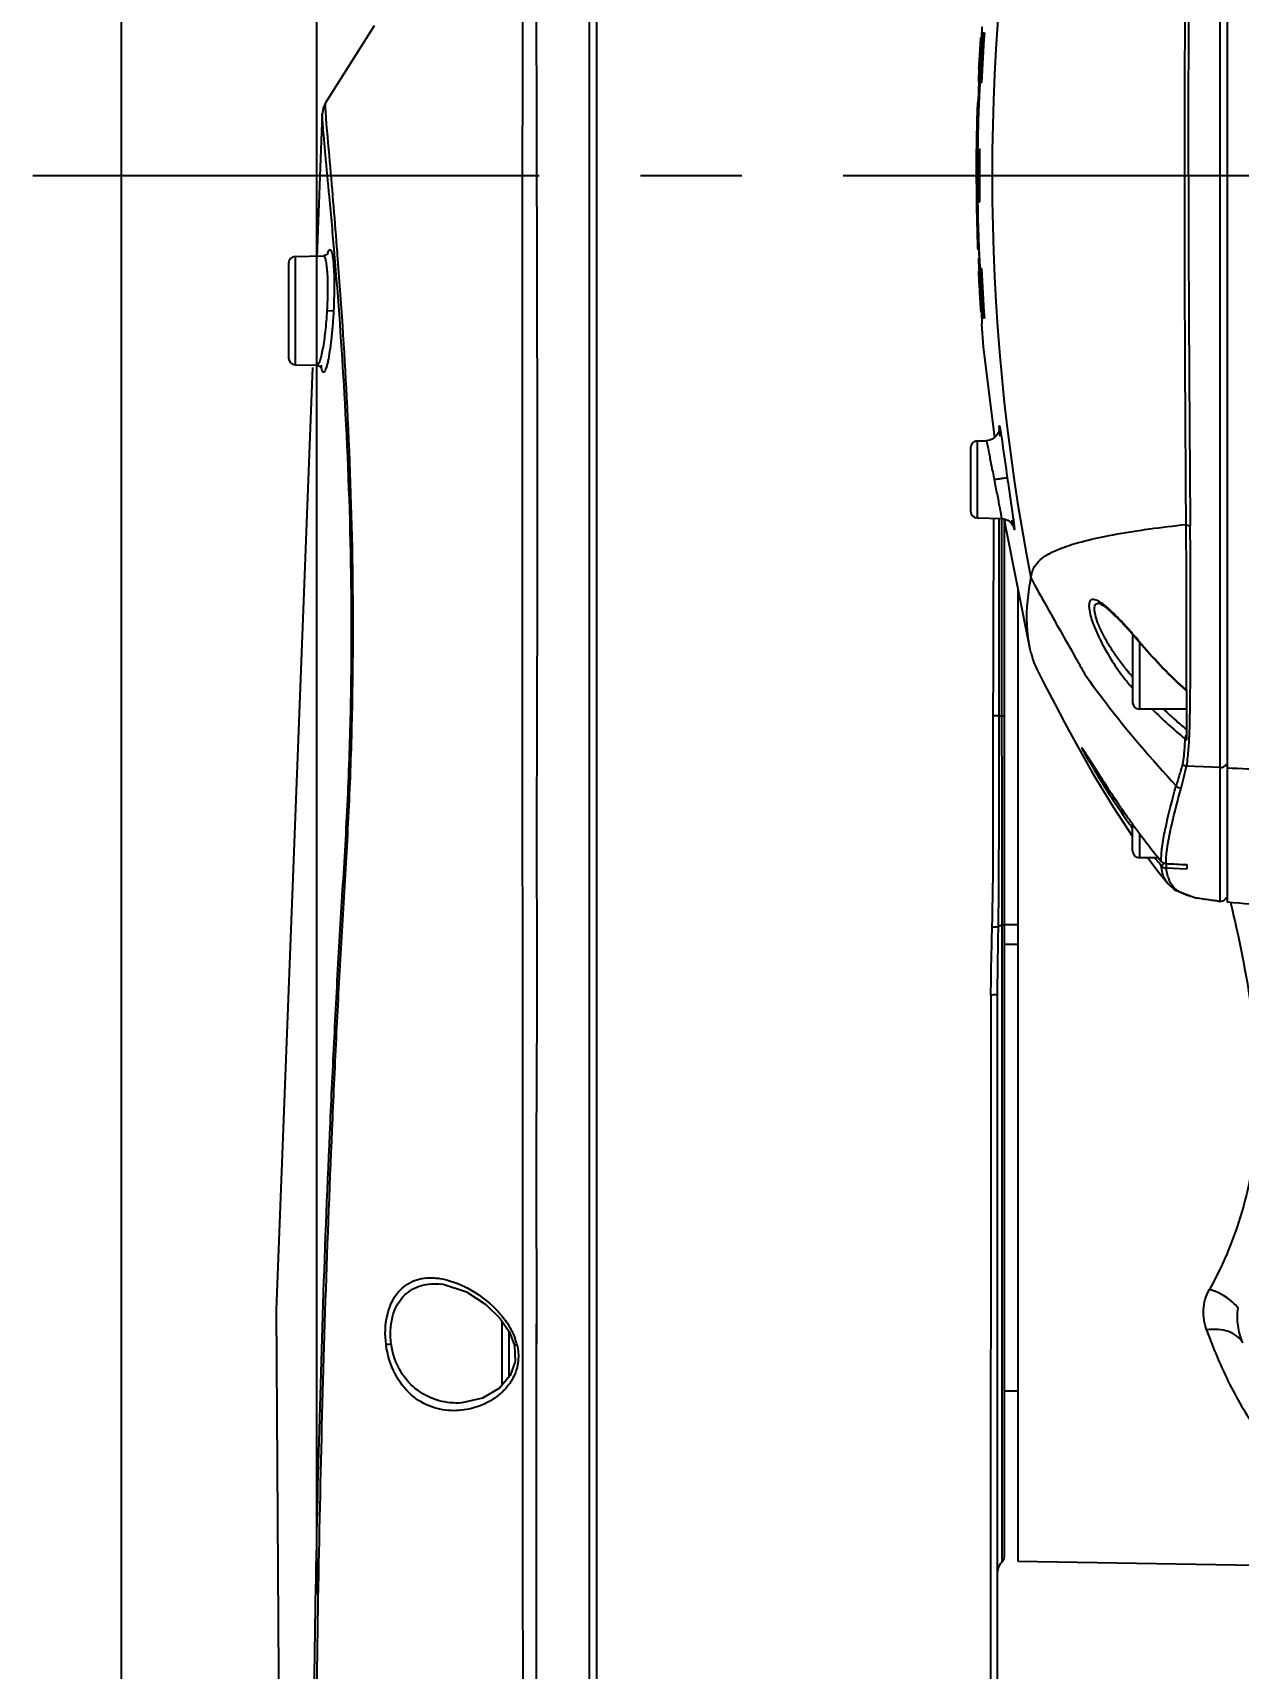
# Model space of a CAD drawing. Header units: millimetres. Extents: x 5828 to 6704, y 123 to 421.
# Drawn here: x 6457.44 to 6461.91, y 274.46 to 280.52 of the extents above; entities that cross this region are included whole.
import ezdxf

# ---------------------------------------------------------------- set-up
doc = ezdxf.new("R2010")
doc.units = ezdxf.units.MM
doc.linetypes.add('CENTER', pattern=[0.6, 0.375, -0.075, 0.075, -0.075])
for name, color, linetype in [('中心线', 7, 'Continuous'), ('外形图', 7, 'Continuous'), ('尺寸标注', 7, 'Continuous')]:
    doc.layers.add(name, color=color, linetype=linetype)
doc.styles.add('微软雅黑', font='msyh.ttc', dxfattribs={"height": 1.5})
doc.dimstyles.new('尺寸标注_1_20比例', dxfattribs={"dimtxt": 1.5, "dimasz": 1.25, "dimexe": 0.5, "dimexo": 0.4, "dimgap": 0.5, "dimtad": 1, "dimdec": 1, "dimlfac": 20, "dimdsep": 46, "dimtxsty": '微软雅黑', "dimcen": 0.09, "dimadec": 0, "dimazin": 0, "dimtp": 0.01, "dimtm": 0.01, "dimtfac": 1, "dimtdec": 1, "dimtofl": 0, "dimtmove": 0, "dimatfit": 3, "dimfxl": 1, "dimtolj": 1, "dimarcsym": 0})

# ---------------------------------------------------------------- blocks, each defined once
blk = doc.blocks.new('*D802')
at = {"layer": 'Defpoints', "color": 0}
for p in [(6470.0455, 286.8006), (6458.4959, 274.3372), (6470.0455, 274.3357)]:
    blk.add_point(p, dxfattribs=at)
at = {"layer": '尺寸标注', "color": 0, "lineweight": -2}
for p, q in [((6458.4959, 274.7372), (6458.4959, 287.3006)), ((6470.0455, 274.7357), (6470.0455, 287.3006)), ((6459.7459, 286.8006), (6468.7955, 286.8006))]:
    blk.add_line(p, q, dxfattribs=at)
at = {"layer": '尺寸标注', "color": 0}
for points in [[(6459.7459, 287.0089), (6459.7459, 286.5923), (6458.4959, 286.8006)], [(6468.7955, 286.5923), (6468.7955, 287.0089), (6470.0455, 286.8006)]]:
    blk.add_solid(points, dxfattribs=at)
at = {"layer": '尺寸标注', "color": 0, "insert": (6464.2273, 288.0758), "char_height": 1.5, "attachment_point": 5, "style": '微软雅黑'}
blk.add_mtext('\\A1;\\A1;230', dxfattribs=at)
blk = doc.blocks.new('*D803')
at = {"layer": 'Defpoints', "color": 0}
for p in [(6457.7723, 291.9396), (6457.7723, 248.7937), (6470.7605, 248.7922)]:
    blk.add_point(p, dxfattribs=at)
at = {"layer": '尺寸标注', "color": 0, "lineweight": -2}
for p, q in [((6457.7723, 249.1937), (6457.7723, 292.4396)), ((6470.7605, 249.1922), (6470.7605, 292.4396)), ((6469.5105, 291.9396), (6459.0223, 291.9396))]:
    blk.add_line(p, q, dxfattribs=at)
at = {"layer": '尺寸标注', "color": 0}
for points in [[(6459.0223, 292.1479), (6459.0223, 291.7312), (6457.7723, 291.9396)], [(6469.5105, 291.7312), (6469.5105, 292.1479), (6470.7605, 291.9396)]]:
    blk.add_solid(points, dxfattribs=at)
at = {"layer": '尺寸标注', "color": 0, "insert": (6464.0525, 293.2148), "char_height": 1.5, "attachment_point": 5, "style": '微软雅黑'}
blk.add_mtext('\\A1;\\A1;260', dxfattribs=at)

msp = doc.modelspace()

# ---------------------------------------------------------------- linework, layer by layer
at = {"layer": '中心线', "linetype": 'CENTER', "ltscale": 5}
msp.add_line((6457.4442, 279.9871), (6470.7715, 279.9871), dxfattribs=at)
at = {"layer": '外形图', "color": 7, "linetype": 'Continuous'}
for p, q in [((6461.8404, 277.3005), (6461.8404, 282.6736)), ((6461.8664, 282.6769), (6461.8664, 277.2972)), ((6459.5047, 281.1024), (6459.5042, 269.1961)), ((6459.5314, 281.0878), (6459.5314, 265.6847)), ((6459.5048, 280.7841), (6459.5049, 277.8268)), ((6458.7087, 280.5407), (6458.528, 280.2559)), ((6460.9632, 280.5147), (6460.9675, 280.5147)), ((6460.9472, 280.3769), (6460.9469, 280.3725)), ((6460.9475, 280.3838), (6460.9472, 280.3769)), ((6460.9503, 280.3838), (6460.9475, 280.3838)), ((6460.9453, 280.3397), (6460.9451, 280.3341)), ((6460.9465, 280.3366), (6460.9466, 280.3364)), ((6460.9466, 280.3364), (6460.9466, 280.3364)), ((6460.9572, 280.3307), (6460.953, 280.3307)), ((6458.528, 280.2559), (6458.528, 280.256)), ((6460.9414, 280.2417), (6460.9412, 280.237)), ((6460.9418, 280.2361), (6460.9419, 280.2405)), ((6460.9456, 280.294), (6460.9448, 280.2649)), ((6458.5161, 280.2149), (6458.4957, 279.6844)), ((6458.5161, 280.2147), (6458.5161, 280.2148)), ((6458.5161, 280.214), (6458.5161, 280.2147)), ((6460.9381, 280.0797), (6460.9382, 280.0855)), ((6460.9437, 280.0852), (6460.9499, 280.0852)), ((6460.9465, 280.0005), (6460.9415, 280.0005)), ((6460.9415, 280.0005), (6460.9415, 279.9871)), ((6460.9465, 280.0005), (6460.9465, 279.9736)), ((6460.9371, 279.9871), (6460.9371, 279.9813)), ((6460.9376, 279.9814), (6460.9376, 279.9871)), ((6460.9376, 279.9871), (6460.9398, 279.9871)), ((6460.9415, 279.9871), (6460.9415, 279.9781)), ((6460.9415, 279.9781), (6460.9415, 279.9736)), ((6460.9465, 279.9736), (6460.9415, 279.9736)), ((6460.9465, 279.9871), (6461.723, 279.9871)), ((6460.9499, 279.8888), (6460.9437, 279.8888)), ((6458.5618, 279.6956), (6458.5614, 279.6999)), ((6458.5641, 279.6683), (6458.5618, 279.6956)), ((6458.5728, 279.6978), (6458.5723, 279.7032)), ((6458.5731, 279.694), (6458.5728, 279.6978)), ((6458.5731, 279.6931), (6458.5728, 279.6973)), ((6458.3914, 279.6625), (6458.3914, 279.3116)), ((6458.416, 279.6875), (6458.5202, 279.6893)), ((6458.416, 279.6875), (6458.416, 279.2866)), ((6458.5202, 279.6893), (6458.5202, 279.6893)), ((6460.953, 279.6434), (6460.9572, 279.6434)), ((6460.9517, 279.6067), (6460.9467, 279.6067)), ((6460.9467, 279.6067), (6460.9471, 279.5978)), ((6460.9471, 279.5978), (6460.9474, 279.5928)), ((6458.5336, 279.4871), (6458.5579, 279.4858)), ((6460.9675, 279.4593), (6460.9632, 279.4593)), ((6460.9568, 279.4373), (6460.9627, 279.3533)), ((6460.9582, 279.4374), (6460.9581, 279.4375)), ((6460.9627, 279.3533), (6461.0045, 279.0167)), ((6458.416, 279.2866), (6458.4964, 279.2852)), ((6460.9164, 278.9797), (6460.9164, 278.7445)), ((6460.941, 279.0047), (6460.9742, 279.0052)), ((6460.941, 279.0047), (6460.941, 278.7195)), ((6461.0734, 278.723), (6461.0743, 278.7161)), ((6460.941, 278.7195), (6461.0303, 278.7179)), ((6461.0331, 276.9585), (6461.0321, 278.7205)), ((6461.0414, 274.8747), (6461.0414, 278.7179)), ((6461.0419, 278.7161), (6461.0448, 278.6933)), ((6461.0448, 278.6933), (6461.136, 278.2345)), ((6461.0914, 278.4586), (6461.0914, 274.8586)), ((6461.3914, 278.4041), (6461.3915, 278.4041)), ((6461.4716, 278.3375), (6461.5153, 278.2897)), ((6461.5153, 278.2897), (6461.5491, 278.2506)), ((6461.5164, 278.2884), (6461.5164, 278.0371)), ((6461.5414, 278.2594), (6461.5414, 278.0121)), ((6461.5489, 278.2531), (6461.5491, 278.2506)), ((6461.7141, 278.0809), (6461.7164, 278.0791)), ((6461.7164, 277.8978), (6461.7164, 278.0818)), ((6461.7297, 278.0789), (6461.7297, 278.0807)), ((6461.7297, 278.0767), (6461.7297, 278.0786)), ((6461.7164, 278.0121), (6461.5414, 278.0121)), ((6461.7289, 278.0112), (6461.729, 278.0204)), ((6461.008, 277.9871), (6460.9992, 277.9871)), ((6461.0219, 277.987), (6461.0414, 277.9871)), ((6461.3002, 277.8966), (6461.3353, 277.8335)), ((6461.7102, 277.9019), (6461.7099, 277.8978)), ((6459.5049, 277.8268), (6459.5048, 277.1529)), ((6461.3422, 277.8482), (6461.3432, 277.8466)), ((6461.3492, 277.8369), (6461.3783, 277.7907)), ((6461.3783, 277.7907), (6461.3947, 277.7651)), ((6461.3947, 277.7651), (6461.4141, 277.7351)), ((6461.8404, 277.7957), (6461.716, 277.8011)), ((6461.4444, 277.6502), (6461.4835, 277.5895)), ((6461.4794, 277.6229), (6461.4851, 277.6149)), ((6461.4794, 277.6229), (6461.485, 277.6148)), ((6461.4835, 277.5895), (6461.5164, 277.5408)), ((6461.5164, 277.4871), (6461.5164, 277.5858)), ((6461.5414, 277.5522), (6461.5414, 277.4621)), ((6461.6117, 277.4621), (6461.5414, 277.4621)), ((6461.5723, 277.4621), (6461.615, 277.4055)), ((6461.615, 277.4055), (6461.6474, 277.3648)), ((6461.7164, 277.4197), (6461.6409, 277.423)), ((6461.7164, 277.4366), (6461.7164, 277.4197)), ((6461.6473, 277.3649), (6461.645, 277.3679)), ((6461.8388, 277.3006), (6461.8404, 277.3005)), ((6461.0195, 277.2071), (6461.0196, 277.2168)), ((6461.0195, 277.2071), (6461.0196, 277.2168)), ((6461.0414, 277.2144), (6461.0914, 277.2144)), ((6461.0914, 277.1403), (6461.0414, 277.1403)), ((6460.9909, 276.9538), (6460.9904, 274.3328)), ((6460.9906, 276.9588), (6460.9906, 276.9538)), ((6460.9907, 276.9588), (6460.9906, 276.9538)), ((6461.0164, 274.3371), (6461.0164, 276.9585)), ((6461.0331, 274.856), (6461.0331, 276.9585)), ((6459.1215, 275.8089), (6459.1747, 275.757)), ((6459.1747, 275.757), (6459.2091, 275.7059)), ((6459.1814, 275.7469), (6459.1814, 275.5121)), ((6459.2064, 275.7098), (6459.2064, 275.5383)), ((6459.2091, 275.7059), (6459.2278, 275.6565)), ((6459.3096, 275.5871), (6459.3099, 275.7371)), ((6459.3097, 275.5871), (6459.3101, 275.7371)), ((6459.2278, 275.6565), (6459.2304, 275.5977)), ((6459.2304, 275.5977), (6459.212, 275.5456)), ((6459.212, 275.5456), (6459.1724, 275.4987)), ((6461.0914, 275.4871), (6461.0414, 275.4871)), ((6459.0329, 275.4438), (6459.0322, 275.4438)), ((6461.0914, 274.8586), (6462.5917, 274.8324))]:
    msp.add_line(p, q, dxfattribs=at)
for points in [[(6458.5279, 280.256), (6458.5199, 280.2364), (6458.5166, 280.2202), (6458.5161, 280.2148)], [(6458.5357, 279.6947), (6458.5369, 279.6977), (6458.5348, 279.6952), (6458.5224, 279.6895), (6458.5202, 279.6893)], [(6458.4799, 279.2765), (6458.3454, 275.7884), (6458.3739, 271.3683), (6458.586, 267.0403)], [(6458.4964, 279.2852), (6458.5115, 279.2789), (6458.5143, 279.2751)], [(6461.0231, 279.0518), (6461.0231, 279.0528), (6461.023, 279.0518), (6461.0224, 279.046), (6461.0194, 279.0358), (6461.0126, 279.0243), (6461.0017, 279.0141), (6460.9872, 279.0072), (6460.9742, 279.0052)], [(6461.0303, 278.7179), (6461.04, 278.7168), (6461.0539, 278.7115), (6461.0648, 278.7032), (6461.0721, 278.6938), (6461.0755, 278.687), (6461.0763, 278.6847)], [(6461.3915, 278.4041), (6461.3953, 278.4027), (6461.4116, 278.3927), (6461.4373, 278.3712), (6461.4716, 278.3375)], [(6461.1625, 278.158), (6461.1892, 278.1061), (6461.2277, 278.0321), (6461.2646, 277.9623), (6461.3002, 277.8966)], [(6461.3353, 277.8335), (6461.3707, 277.7718), (6461.4069, 277.7109), (6461.4444, 277.6502)], [(6461.4141, 277.7351), (6461.4251, 277.7183), (6461.437, 277.7004), (6461.4499, 277.6812), (6461.4639, 277.6607), (6461.4789, 277.6388), (6461.4902, 277.6227)], [(6461.6478, 277.3652), (6461.6708, 277.3432), (6461.7462, 277.3146), (6461.8388, 277.3006)], [(6458.9482, 275.8848), (6458.9632, 275.8832), (6459.0507, 275.8546), (6459.1215, 275.8089)], [(6459.1724, 275.4987), (6459.1095, 275.461), (6459.0329, 275.4438)]]:
    msp.add_lwpolyline(points, dxfattribs=at)
for centre, radius, start, end in [((6468.8051, 279.987), 7.8092, 169.00672, 190.99328), ((6682.1402, 279.7506), 220.4324, 179.602819, 179.938547), ((6468.7618, 279.9871), 7.8121, 176.12746, 177.47909), ((6467.9911, 280.011), 7.0534, 177.06172, 177.32883), ((6467.0361, 280.0419), 6.0935, 176.942, 177.32829), ((6467.0142, 280.0433), 6.0665, 176.94238, 177.28275), ((6467.5674, 280.0168), 6.6253, 177.32563, 177.74728), ((6468.5046, 279.9883), 7.5675, 178.11668, 179.26031), ((6468.138, 279.9897), 7.2004, 178.03906, 179.23764), ((6467, 280.0249), 6.0619, 177.7283, 177.9617), ((6468.1998, 279.993), 7.2582, 177.86971, 179.27141), ((6467.825, 280.0063), 6.8832, 177.74429, 177.86454), ((6468.5977, 279.9869), 7.6606, 179.25915, 179.99889), ((6468.3675, 279.9871), 7.4299, 179.28588, 180.00002), ((6468.5077, 279.9876), 7.5662, 179.26024, 179.90235), ((6468.5099, 279.9876), 7.5634, 179.26056, 179.90224), ((6468.7628, 279.9871), 7.8136, 179.28009, 180.00012), ((6468.4122, 279.987), 7.4746, 180.04272, 180.49412), ((6468.5096, 279.9866), 7.5681, 180.09837, 180.71875), ((6468.5108, 279.9866), 7.5643, 180.09834, 180.74106), ((6468.7613, 279.9871), 7.8121, 179.99996, 180.72093), ((6468.3404, 279.9863), 7.4029, 180.49384, 180.90886), ((6468.3436, 279.9843), 7.402, 180.71763, 181.79637), ((6467.9197, 279.978), 6.982, 180.89553, 181.92731), ((6467.9553, 279.9728), 7.0136, 181.80159, 182.26607), ((6467.022, 279.9481), 6.0838, 181.93033, 182.21948), ((6467.6328, 279.9602), 6.6909, 182.26711, 182.68196), ((6458.4164, 279.6625), 0.025, 91, 180), ((6467.9962, 279.9631), 7.0585, 182.6799, 182.89419), ((6467.124, 279.9366), 6.1815, 182.68486, 183.06352), ((6467.0025, 279.9303), 6.0548, 182.70022, 183.08169), ((6468.7618, 279.987), 7.8121, 182.52135, 183.87328), ((6458.4164, 279.3116), 0.025, 180, 269), ((6458.7151, 279.3119), 0.2053, 187.45326, 188.40057), ((6460.9414, 278.9797), 0.025, 91, 180), ((6460.9414, 278.7445), 0.025, 180, 269), ((6383.1556, 278.1693), 78.5757, 0.138045, 0.380674), ((6440.2826, 278.3163), 21.4485, 359.36493, 0.11297), ((6459.8379, 276.8073), 2.2403, 41.91817, 42.35383), ((6459.8076, 276.7792), 2.2815, 41.50493, 41.93573), ((6460.0739, 277.0149), 1.9259, 41.1246, 41.50098), ((6460.3333, 277.2407), 1.582, 39.94191, 41.14555), ((6460.479, 277.3635), 1.3914, 39.74249, 39.91733), ((6462.8481, 279.3523), 1.7018, 220.23618, 228.21019), ((6462.8478, 279.3492), 1.7011, 220.22788, 228.20724), ((6462.0694, 278.6364), 0.7488, 219.07525, 220.31482), ((6462.0923, 278.5956), 0.7672, 218.15446, 220.67393), ((6462.0612, 278.6294), 0.738, 220.31228, 222.39783), ((6462.0509, 278.5603), 0.7127, 220.69854, 221.07747), ((6462.9848, 279.3792), 1.9548, 221.18426, 221.30628), ((6461.5414, 278.0371), 0.025, 180, 270), ((6462.7667, 279.2047), 1.6472, 226.40293, 228.63607), ((6461.0045, 275.893), 2.0941, 89.52416, 89.90504), ((6462.8571, 279.3072), 1.7839, 228.63208, 230.25239), ((6463.9185, 279.298), 2.959, 209.85798, 214.47966), ((6464.8831, 280.002), 4.144, 212.75528, 215.04074), ((6464.1544, 332.8165), 55.0695, 267.61891, 267.93009), ((6463.8028, 279.219), 2.8188, 214.68812, 215.40637), ((6463.852, 279.2805), 2.8855, 215.06564, 215.95567), ((6463.8029, 279.2191), 2.819, 215.40636, 215.79134), ((6463.8811, 279.3018), 2.9216, 215.95867, 219.35138), ((6461.5414, 277.4871), 0.025, 180, 270), ((6463.8015, 279.218), 2.8172, 218.56144, 219.0585), ((6463.8013, 279.2179), 2.8169, 219.05851, 219.34036), ((6461.642, 277.448), 0.0251, 251.2832, 266.62225), ((6462.0089, 277.4302), 0.3686, 178.4869, 179.07885), ((6461.7563, 277.4253), 0.1146, 198.30304, 206.56371), ((6461.8459, 277.7545), 0.4507, 256.69943, 258.79614), ((6462.0463, 279.1555), 1.8664, 263.44242, 263.66479), ((6458.867, 275.5045), 0.4088, 43.35742, 44.01072), ((6459.0308, 273.6103), 2.0681, 97.21206, 97.73681), ((6459.019, 275.6055), 0.2245, 13.63006, 20.01136), ((6461.0664, 274.8188), 0.05, 131.81031, 180), ((6461.0164, 274.8747), 0.025, 311.81031, 0)]:
    msp.add_arc(centre, radius, start, end, dxfattribs=at)
for points, knots in [([(6461.723, 279.9871), (6461.723, 280.1021), (6461.7238, 280.534), (6461.7274, 280.9659), (6461.7295, 281.2828)], [0, 0, 0, 0, 0.266255, 1, 1, 1, 1]), ([(6459.2587, 281.0633), (6459.259, 281.0013), (6459.2579, 280.8001), (6459.2573, 280.3945), (6459.2561, 279.7971), (6459.2565, 279.1997), (6459.2571, 278.6631), (6459.2553, 278.2349), (6459.257, 277.8019), (6459.2564, 277.3699), (6459.2585, 276.9406), (6459.2576, 276.5126), (6459.2572, 276.0846), (6459.2581, 275.7992), (6459.2579, 275.6565)], [0, 0, 0, 0, 0.034408, 0.111611, 0.225084, 0.365866, 0.443095, 0.522808, 0.603454, 0.683321, 0.762508, 0.841633, 0.920803, 1, 1, 1, 1]), ([(6459.3101, 275.7371), (6459.3105, 275.9654), (6459.3085, 276.3079), (6459.3113, 276.7643), (6459.3121, 277.1066), (6459.3104, 277.4503), (6459.3115, 277.9117), (6459.314, 278.6859), (6459.3117, 279.6535), (6459.3099, 280.3893), (6459.3092, 280.698)], [0, 0, 0, 0, 0.138072, 0.207084, 0.276009, 0.345089, 0.414895, 0.555044, 0.813301, 1, 1, 1, 1]), ([(6460.9475, 280.3838), (6460.9481, 280.3956), (6460.9503, 280.4336), (6460.9527, 280.4716), (6460.9546, 280.4978)], [0, 0, 0, 0, 0.310658, 1, 1, 1, 1]), ([(6460.9564, 280.4954), (6460.956, 280.4877), (6460.9539, 280.4479), (6460.9519, 280.4081), (6460.9505, 280.376)], [0, 0, 0, 0, 0.193455, 1, 1, 1, 1]), ([(6460.9663, 280.5053), (6460.9645, 280.4915), (6460.961, 280.4453), (6460.958, 280.3992), (6460.9563, 280.3669)], [0, 0, 0, 0, 0.301324, 1, 1, 1, 1]), ([(6460.9581, 280.5371), (6460.9583, 280.5371), (6460.958, 280.5356), (6460.9583, 280.5343), (6460.958, 280.5306), (6460.9579, 280.5262), (6460.9576, 280.5203), (6460.9571, 280.5099), (6460.9567, 280.5014), (6460.9564, 280.4954)], [0, 0, 0, 0, 0.014978, 0.061702, 0.14016, 0.250217, 0.391678, 0.564122, 1, 1, 1, 1]), ([(6460.9632, 280.5147), (6460.9626, 280.5147), (6460.9624, 280.511), (6460.961, 280.506), (6460.96, 280.4928), (6460.959, 280.4829), (6460.9584, 280.4764)], [0, 0, 0, 0, 0.046626, 0.197528, 0.49587, 1, 1, 1, 1]), ([(6460.9673, 280.5122), (6460.9672, 280.5118), (6460.9668, 280.5095), (6460.9665, 280.5072), (6460.9663, 280.5053)], [0, 0, 0, 0, 0.181568, 1, 1, 1, 1]), ([(6460.9584, 280.4764), (6460.9579, 280.47), (6460.9551, 280.4336), (6460.9529, 280.3971), (6460.9513, 280.367)], [0, 0, 0, 0, 0.174868, 1, 1, 1, 1]), ([(6460.9465, 280.3263), (6460.9465, 280.3243), (6460.9462, 280.3135), (6460.9459, 280.3027), (6460.9456, 280.294)], [0, 0, 0, 0, 0.18666, 1, 1, 1, 1]), ([(6460.9462, 280.3339), (6460.9463, 280.3346), (6460.9466, 280.3352), (6460.9463, 280.3366), (6460.9465, 280.3366)], [0, 0, 0, 0, 0.746885, 1, 1, 1, 1]), ([(6460.9466, 280.3364), (6460.9468, 280.3364), (6460.9465, 280.3351), (6460.9468, 280.3336), (6460.9466, 280.3302), (6460.9466, 280.3278), (6460.9465, 280.3263)], [0, 0, 0, 0, 0.062624, 0.249238, 0.561308, 1, 1, 1, 1]), ([(6460.9484, 280.2626), (6460.9489, 280.2745), (6460.9496, 280.2905), (6460.9507, 280.3093), (6460.9513, 280.3181), (6460.9518, 280.3239), (6460.9522, 280.3279), (6460.9526, 280.3296), (6460.9528, 280.3307), (6460.953, 280.3307)], [0, 0, 0, 0, 0.525387, 0.700637, 0.825703, 0.910175, 0.962813, 0.990753, 1, 1, 1, 1]), ([(6458.529, 280.2234), (6458.5287, 280.2279), (6458.5282, 280.2356), (6458.5276, 280.2455), (6458.5277, 280.2517), (6458.5276, 280.255), (6458.528, 280.2558)], [0, 0, 0, 0, 0.413296, 0.717677, 0.913008, 1, 1, 1, 1]), ([(6460.9437, 280.0852), (6460.9439, 280.1009), (6460.9448, 280.16), (6460.9465, 280.2192), (6460.9484, 280.2626)], [0, 0, 0, 0, 0.265192, 1, 1, 1, 1]), ([(6458.5614, 279.6999), (6458.5555, 279.7693), (6458.5446, 279.8915), (6458.5312, 280.0331), (6458.5232, 280.1199), (6458.5192, 280.1641), (6458.517, 280.1938), (6458.5159, 280.2089), (6458.5161, 280.214)], [0, 0, 0, 0, 0.40529, 0.712769, 0.826543, 0.912522, 0.970422, 1, 1, 1, 1]), ([(6458.5723, 279.7032), (6458.5636, 279.815), (6458.5493, 279.9884), (6458.5333, 280.1617), (6458.529, 280.2234)], [0, 0, 0, 0, 0.644382, 1, 1, 1, 1]), ([(6461.708, 279.9871), (6461.708, 279.8724), (6461.7083, 279.4419), (6461.7111, 279.0113), (6461.7131, 278.6955)], [0, 0, 0, 0, 0.266327, 1, 1, 1, 1]), ([(6461.723, 279.9871), (6461.7229, 279.8721), (6461.7239, 279.4401), (6461.7274, 279.0082), (6461.7295, 278.6913)], [0, 0, 0, 0, 0.266267, 1, 1, 1, 1]), ([(6460.9484, 279.7115), (6460.9478, 279.7247), (6460.9456, 279.7838), (6460.9443, 279.8429), (6460.9437, 279.8888)], [0, 0, 0, 0, 0.223434, 1, 1, 1, 1]), ([(6458.6002, 268.978), (6458.5752, 269.4368), (6458.5356, 270.3539), (6458.4999, 271.7284), (6458.4875, 273.0988), (6458.4922, 274.2373), (6458.5091, 275.1446), (6458.5274, 275.8219), (6458.5491, 276.3847), (6458.5703, 276.8337), (6458.5872, 277.1695), (6458.6092, 277.5066), (6458.6248, 277.8471), (6458.6311, 278.1894), (6458.63, 278.6298), (6458.6122, 279.1312), (6458.5867, 279.5184), (6458.5731, 279.694)], [0, 0, 0, 0, 0.128556, 0.256835, 0.384676, 0.511994, 0.575382, 0.638581, 0.701556, 0.73297, 0.764341, 0.795634, 0.827498, 0.859685, 0.891427, 0.950718, 1, 1, 1, 1]), ([(6458.5363, 279.6997), (6458.5371, 279.7021), (6458.5386, 279.7061), (6458.541, 279.7107), (6458.5441, 279.7135), (6458.5476, 279.7117), (6458.5496, 279.7074), (6458.553, 279.6973), (6458.5543, 279.6881), (6458.5553, 279.6812)], [0, 0, 0, 0, 0.149155, 0.250765, 0.312221, 0.365521, 0.453079, 0.587376, 1, 1, 1, 1]), ([(6460.9514, 279.6559), (6460.9511, 279.6588), (6460.9499, 279.6773), (6460.949, 279.6958), (6460.9484, 279.7115)], [0, 0, 0, 0, 0.154705, 1, 1, 1, 1]), ([(6458.5916, 268.9782), (6458.5654, 269.4362), (6458.5245, 270.3517), (6458.4884, 271.7237), (6458.4761, 273.0914), (6458.4821, 274.2276), (6458.4993, 275.133), (6458.5184, 275.8087), (6458.5403, 276.3701), (6458.562, 276.818), (6458.5792, 277.1529), (6458.6015, 277.4889), (6458.6184, 277.8283), (6458.6254, 278.1699), (6458.6243, 278.6094), (6458.6059, 279.1088), (6458.5786, 279.4941), (6458.5641, 279.6683)], [0, 0, 0, 0, 0.128645, 0.257001, 0.384897, 0.512252, 0.575649, 0.638854, 0.70183, 0.733237, 0.764608, 0.795871, 0.827692, 0.859895, 0.891681, 0.950964, 1, 1, 1, 1]), ([(6458.5202, 279.6893), (6458.5221, 279.6893), (6458.5264, 279.6833), (6458.529, 279.6721), (6458.5323, 279.6533), (6458.5354, 279.617), (6458.5366, 279.5606), (6458.535, 279.5129), (6458.5336, 279.4871)], [0, 0, 0, 0, 0.028265, 0.087007, 0.179009, 0.301914, 0.622109, 1, 1, 1, 1]), ([(6458.5553, 279.6812), (6458.5589, 279.6537), (6458.5612, 279.5884), (6458.5598, 279.5232), (6458.5579, 279.4858)], [0, 0, 0, 0, 0.425236, 1, 1, 1, 1]), ([(6460.9456, 279.6826), (6460.9457, 279.6778), (6460.9461, 279.6638), (6460.9466, 279.6498), (6460.9467, 279.6405)], [0, 0, 0, 0, 0.339844, 1, 1, 1, 1]), ([(6460.9467, 279.6405), (6460.9467, 279.6392), (6460.9465, 279.6376), (6460.9469, 279.6356), (6460.9467, 279.6352)], [0, 0, 0, 0, 0.73125, 1, 1, 1, 1]), ([(6460.953, 279.6434), (6460.9528, 279.6434), (6460.9526, 279.6446), (6460.9522, 279.6464), (6460.9518, 279.6506), (6460.9515, 279.6539), (6460.9514, 279.6559)], [0, 0, 0, 0, 0.052299, 0.211672, 0.513417, 1, 1, 1, 1]), ([(6460.9474, 279.5928), (6460.948, 279.5813), (6460.95, 279.544), (6460.9524, 279.5067), (6460.9543, 279.481)], [0, 0, 0, 0, 0.309019, 1, 1, 1, 1]), ([(6460.9508, 279.5942), (6460.9513, 279.5821), (6460.9531, 279.5426), (6460.9552, 279.5031), (6460.9566, 279.4757)], [0, 0, 0, 0, 0.306443, 1, 1, 1, 1]), ([(6460.9513, 279.6063), (6460.952, 279.5945), (6460.9541, 279.5581), (6460.9565, 279.5217), (6460.9585, 279.497)], [0, 0, 0, 0, 0.323117, 1, 1, 1, 1]), ([(6460.9663, 279.4687), (6460.9646, 279.4823), (6460.961, 279.5277), (6460.9581, 279.5731), (6460.9564, 279.6048)], [0, 0, 0, 0, 0.301449, 1, 1, 1, 1]), ([(6458.5336, 279.4871), (6458.5321, 279.4612), (6458.5281, 279.4133), (6458.5203, 279.3572), (6458.5129, 279.3211), (6458.5075, 279.3023), (6458.5032, 279.2911), (6458.4985, 279.2852), (6458.4964, 279.2852)], [0, 0, 0, 0, 0.37497, 0.693128, 0.816211, 0.909331, 0.969991, 1, 1, 1, 1]), ([(6458.5579, 279.4858), (6458.557, 279.4677), (6458.5547, 279.4325), (6458.5499, 279.3824), (6458.5442, 279.3383), (6458.5388, 279.3066), (6458.534, 279.2861), (6458.5308, 279.2749), (6458.5275, 279.2666), (6458.5248, 279.2613), (6458.521, 279.2583), (6458.5172, 279.261), (6458.5152, 279.2663), (6458.514, 279.2708), (6458.5134, 279.2735)], [0, 0, 0, 0, 0.218369, 0.424442, 0.605996, 0.753456, 0.811849, 0.859009, 0.894464, 0.91816, 0.931981, 0.944688, 0.966514, 1, 1, 1, 1]), ([(6460.9566, 279.4757), (6460.9569, 279.4701), (6460.9573, 279.4624), (6460.9577, 279.4529), (6460.958, 279.4474), (6460.9581, 279.4433), (6460.9584, 279.44), (6460.9581, 279.4386), (6460.9584, 279.4374), (6460.9582, 279.4374)], [0, 0, 0, 0, 0.434543, 0.606542, 0.747791, 0.857893, 0.936664, 0.984018, 1, 1, 1, 1]), ([(6460.9585, 279.497), (6460.959, 279.4907), (6460.9601, 279.4809), (6460.9611, 279.4679), (6460.9624, 279.463), (6460.9626, 279.4593), (6460.9632, 279.4593)], [0, 0, 0, 0, 0.503615, 0.802049, 0.953207, 1, 1, 1, 1]), ([(6460.9673, 279.4618), (6460.9672, 279.4622), (6460.9668, 279.4645), (6460.9665, 279.4668), (6460.9663, 279.4687)], [0, 0, 0, 0, 0.182033, 1, 1, 1, 1]), ([(6461.0228, 279.0543), (6461.0228, 279.0558), (6461.023, 279.058), (6461.0224, 279.0602), (6461.0231, 279.0613), (6461.0234, 279.0605), (6461.0236, 279.0597), (6461.0243, 279.0571), (6461.0251, 279.0528), (6461.027, 279.042), (6461.0284, 279.0329), (6461.0294, 279.0261)], [0, 0, 0, 0, 0.105275, 0.156595, 0.163128, 0.173668, 0.197309, 0.234412, 0.348873, 0.516193, 1, 1, 1, 1]), ([(6461.0256, 279.0216), (6461.0253, 279.0251), (6461.0242, 279.036), (6461.0232, 279.0469), (6461.0228, 279.0543)], [0, 0, 0, 0, 0.321777, 1, 1, 1, 1]), ([(6461.0294, 279.0261), (6461.031, 279.0159), (6461.0387, 278.9636), (6461.0461, 278.9113), (6461.0522, 278.8692)], [0, 0, 0, 0, 0.195748, 1, 1, 1, 1]), ([(6460.9742, 279.0052), (6460.9745, 279.0052), (6460.9749, 279.0039), (6460.9756, 279.0021), (6460.9765, 278.9985), (6460.9782, 278.9914), (6460.9807, 278.9793), (6460.9842, 278.9617), (6460.9884, 278.9402), (6460.9931, 278.9158), (6460.9982, 278.8894), (6461.0018, 278.8713), (6461.0036, 278.8621)], [0, 0, 0, 0, 0.005797, 0.020896, 0.045386, 0.079098, 0.172594, 0.29759, 0.448957, 0.62087, 0.807046, 1, 1, 1, 1]), ([(6461.0036, 278.8621), (6461.0097, 278.863), (6461.0211, 278.8647), (6461.036, 278.8667), (6461.046, 278.8684), (6461.0509, 278.8689), (6461.0522, 278.8692)], [0, 0, 0, 0, 0.379248, 0.700872, 0.918373, 1, 1, 1, 1]), ([(6461.0036, 278.8621), (6461.0054, 278.8528), (6461.0089, 278.8346), (6461.0141, 278.8081), (6461.019, 278.7836), (6461.0232, 278.762), (6461.0265, 278.7442), (6461.0287, 278.7319), (6461.0299, 278.7248), (6461.0304, 278.721), (6461.0304, 278.7194), (6461.0305, 278.718), (6461.0303, 278.718)], [0, 0, 0, 0, 0.193125, 0.379819, 0.552289, 0.704213, 0.829679, 0.923156, 0.956593, 0.980643, 0.99502, 1, 1, 1, 1]), ([(6461.0522, 278.8692), (6461.0541, 278.8555), (6461.0612, 278.8068), (6461.0684, 278.7581), (6461.0734, 278.723)], [0, 0, 0, 0, 0.281098, 1, 1, 1, 1]), ([(6461.001, 278.7204), (6461.001, 278.6601), (6461.0006, 278.4156), (6460.9995, 278.1712), (6460.9992, 277.9871)], [0, 0, 0, 0, 0.246891, 1, 1, 1, 1]), ([(6461.0219, 277.987), (6461.0219, 278.0487), (6461.022, 278.2931), (6461.0219, 278.5376), (6461.022, 278.7205)], [0, 0, 0, 0, 0.252032, 1, 1, 1, 1]), ([(6461.0761, 278.6851), (6461.0757, 278.6868), (6461.0738, 278.6955), (6461.072, 278.7043), (6461.0707, 278.7114)], [0, 0, 0, 0, 0.191249, 1, 1, 1, 1]), ([(6461.0743, 278.7161), (6461.0749, 278.7118), (6461.076, 278.704), (6461.0773, 278.6935), (6461.0782, 278.6863), (6461.0786, 278.6819), (6461.0788, 278.6795), (6461.0788, 278.6778), (6461.079, 278.6769), (6461.0786, 278.6762), (6461.0782, 278.6771), (6461.0779, 278.678), (6461.0774, 278.6798), (6461.0768, 278.6822), (6461.0763, 278.6841), (6461.0761, 278.6851)], [0, 0, 0, 0, 0.263718, 0.479125, 0.642778, 0.704347, 0.752186, 0.786168, 0.806252, 0.813193, 0.823191, 0.846703, 0.884051, 0.935186, 1, 1, 1, 1]), ([(6461.1392, 278.4979), (6461.1421, 278.5124), (6461.152, 278.5484), (6461.1961, 278.5835), (6461.2528, 278.6093), (6461.324, 278.6321), (6461.422, 278.6544), (6461.4974, 278.6671), (6461.5404, 278.6735)], [0, 0, 0, 0, 0.09635, 0.234399, 0.346406, 0.503323, 0.717815, 1, 1, 1, 1]), ([(6461.5404, 278.6735), (6461.5535, 278.6754), (6461.611, 278.6836), (6461.6687, 278.6906), (6461.7132, 278.6955)], [0, 0, 0, 0, 0.229294, 1, 1, 1, 1]), ([(6461.7131, 278.6954), (6461.7143, 278.6948), (6461.7194, 278.6924), (6461.7251, 278.6914), (6461.7295, 278.6913)], [0, 0, 0, 0, 0.230464, 1, 1, 1, 1]), ([(6461.7132, 278.6955), (6461.714, 278.5813), (6461.7153, 278.3773), (6461.7151, 278.1733), (6461.714, 278.0835)], [0, 0, 0, 0, 0.55964, 1, 1, 1, 1]), ([(6461.1392, 278.4979), (6461.1337, 278.4704), (6461.1203, 278.3832), (6461.1225, 278.293), (6461.1361, 278.2344)], [0, 0, 0, 0, 0.318203, 1, 1, 1, 1]), ([(6461.1392, 278.4979), (6461.1772, 278.4277), (6461.2323, 278.3301), (6461.2998, 278.2125), (6461.3271, 278.1638), (6461.3379, 278.1429)], [0, 0, 0, 0, 0.588813, 0.826202, 1, 1, 1, 1]), ([(6461.3713, 278.4179), (6461.3685, 278.4181), (6461.3626, 278.4173), (6461.3563, 278.4097), (6461.3542, 278.3983), (6461.3546, 278.3897), (6461.3552, 278.3847)], [0, 0, 0, 0, 0.197511, 0.391604, 0.648875, 1, 1, 1, 1]), ([(6461.3552, 278.3847), (6461.3572, 278.3662), (6461.3702, 278.324), (6461.3993, 278.259), (6461.4396, 278.1891), (6461.4718, 278.1436), (6461.4891, 278.1216)], [0, 0, 0, 0, 0.188359, 0.439228, 0.71803, 1, 1, 1, 1]), ([(6461.4182, 278.3913), (6461.4098, 278.3982), (6461.3956, 278.4091), (6461.3786, 278.4175), (6461.3713, 278.4179)], [0, 0, 0, 0, 0.598219, 1, 1, 1, 1]), ([(6461.4882, 278.1645), (6461.4777, 278.1773), (6461.4578, 278.2036), (6461.4309, 278.2443), (6461.4081, 278.2846), (6461.3903, 278.3224), (6461.3787, 278.3551), (6461.3742, 278.3785), (6461.3756, 278.3926), (6461.3787, 278.3997), (6461.3845, 278.4039), (6461.3891, 278.4042), (6461.3914, 278.4041)], [0, 0, 0, 0, 0.177856, 0.353907, 0.522229, 0.67475, 0.801714, 0.894386, 0.927209, 0.952766, 0.975187, 1, 1, 1, 1]), ([(6461.4934, 278.3165), (6461.4868, 278.3238), (6461.4627, 278.3498), (6461.4377, 278.375), (6461.4182, 278.3913)], [0, 0, 0, 0, 0.279323, 1, 1, 1, 1]), ([(6461.1361, 278.2344), (6461.1377, 278.2271), (6461.1446, 278.2011), (6461.1536, 278.1754), (6461.1625, 278.1581)], [0, 0, 0, 0, 0.277063, 1, 1, 1, 1]), ([(6461.3379, 278.1429), (6461.3636, 278.1068), (6461.4699, 277.9629), (6461.5863, 277.8267), (6461.6778, 277.7281)], [0, 0, 0, 0, 0.247658, 1, 1, 1, 1]), ([(6461.5136, 278.092), (6461.5136, 278.0925), (6461.5138, 278.0951), (6461.5151, 278.0974), (6461.5162, 278.0991)], [0, 0, 0, 0, 0.196929, 1, 1, 1, 1]), ([(6461.7138, 278.0819), (6461.7137, 278.0821), (6461.7138, 278.0827), (6461.7139, 278.0832), (6461.714, 278.0835)], [0, 0, 0, 0, 0.448441, 1, 1, 1, 1]), ([(6461.7142, 278.0809), (6461.714, 278.081), (6461.7138, 278.0813), (6461.7138, 278.0817), (6461.7138, 278.0819)], [0, 0, 0, 0, 0.452706, 1, 1, 1, 1]), ([(6461.729, 278.0204), (6461.7291, 278.0249), (6461.7293, 278.0437), (6461.7296, 278.0625), (6461.7297, 278.0767)], [0, 0, 0, 0, 0.240263, 1, 1, 1, 1]), ([(6461.7255, 277.8939), (6461.726, 277.9023), (6461.7279, 277.9414), (6461.7285, 277.9805), (6461.7289, 278.0112)], [0, 0, 0, 0, 0.21559, 1, 1, 1, 1]), ([(6460.9992, 277.9871), (6460.9991, 277.9214), (6460.999, 277.6605), (6460.9999, 277.3996), (6460.9952, 277.2046)], [0, 0, 0, 0, 0.252083, 1, 1, 1, 1]), ([(6461.0196, 277.2168), (6461.0216, 277.3445), (6461.0217, 277.6012), (6461.0216, 277.858), (6461.0217, 277.987)], [0, 0, 0, 0, 0.4974, 1, 1, 1, 1]), ([(6461.7099, 277.8978), (6461.7085, 277.8785), (6461.7064, 277.8482), (6461.7033, 277.8178), (6461.701, 277.8069)], [0, 0, 0, 0, 0.6353, 1, 1, 1, 1]), ([(6461.7102, 277.9019), (6461.7101, 277.9025), (6461.7104, 277.9056), (6461.7117, 277.9085), (6461.7129, 277.9107)], [0, 0, 0, 0, 0.190875, 1, 1, 1, 1]), ([(6461.716, 277.8011), (6461.7185, 277.8121), (6461.7218, 277.8432), (6461.7243, 277.8741), (6461.7255, 277.8939)], [0, 0, 0, 0, 0.363637, 1, 1, 1, 1]), ([(6461.3523, 277.8249), (6461.3479, 277.8325), (6461.3398, 277.8469), (6461.3344, 277.8567), (6461.3267, 277.8715), (6461.3306, 277.8662), (6461.3315, 277.8648)], [0, 0, 0, 0, 0.481593, 0.793449, 0.910944, 1, 1, 1, 1]), ([(6461.3315, 277.8648), (6461.3322, 277.8638), (6461.3358, 277.8583), (6461.3393, 277.8527), (6461.3422, 277.8482)], [0, 0, 0, 0, 0.18131, 1, 1, 1, 1]), ([(6461.3432, 277.8466), (6461.3467, 277.841), (6461.3649, 277.812), (6461.3831, 277.7831), (6461.398, 277.7599)], [0, 0, 0, 0, 0.193909, 1, 1, 1, 1]), ([(6461.701, 277.8069), (6461.6992, 277.8001), (6461.6947, 277.7868), (6461.6869, 277.7606), (6461.6814, 277.741), (6461.6778, 277.7282)], [0, 0, 0, 0, 0.259409, 0.511481, 1, 1, 1, 1]), ([(6461.6956, 277.7196), (6461.6991, 277.7327), (6461.7055, 277.76), (6461.7126, 277.7871), (6461.716, 277.8011)], [0, 0, 0, 0, 0.485638, 1, 1, 1, 1]), ([(6461.8404, 277.7957), (6461.8448, 277.7955), (6461.8539, 277.7976), (6461.8606, 277.804), (6461.8629, 277.8078)], [0, 0, 0, 0, 0.500737, 1, 1, 1, 1]), ([(6461.6223, 277.4488), (6461.6221, 277.4665), (6461.6254, 277.5056), (6461.6425, 277.5994), (6461.6626, 277.6745), (6461.6774, 277.7287)], [0, 0, 0, 0, 0.184835, 0.410919, 1, 1, 1, 1]), ([(6461.6422, 277.4799), (6461.6459, 277.515), (6461.6622, 277.5955), (6461.6834, 277.6746), (6461.6956, 277.7196)], [0, 0, 0, 0, 0.430428, 1, 1, 1, 1]), ([(6461.4793, 277.6229), (6461.4793, 277.6232), (6461.4803, 277.6237), (6461.4821, 277.6255), (6461.4843, 277.6269), (6461.4858, 277.628)], [0, 0, 0, 0, 0.091023, 0.312335, 1, 1, 1, 1]), ([(6461.6401, 277.4402), (6461.6401, 277.4433), (6461.6402, 277.4566), (6461.6412, 277.4698), (6461.6422, 277.4799)], [0, 0, 0, 0, 0.235675, 1, 1, 1, 1]), ([(6461.6298, 277.3968), (6461.6289, 277.3994), (6461.6253, 277.411), (6461.6233, 277.4231), (6461.6225, 277.4324)], [0, 0, 0, 0, 0.23327, 1, 1, 1, 1]), ([(6461.6227, 277.4321), (6461.6226, 277.4324), (6461.6238, 277.4332), (6461.6252, 277.4349), (6461.6282, 277.4373), (6461.6303, 277.4392), (6461.6316, 277.4403)], [0, 0, 0, 0, 0.077891, 0.279118, 0.592985, 1, 1, 1, 1]), ([(6461.645, 277.3678), (6461.6435, 277.3699), (6461.6373, 277.379), (6461.6326, 277.3889), (6461.6298, 277.3968)], [0, 0, 0, 0, 0.240469, 1, 1, 1, 1]), ([(6461.6403, 277.4361), (6461.6403, 277.4352), (6461.6403, 277.4322), (6461.6403, 277.4292), (6461.6404, 277.4271)], [0, 0, 0, 0, 0.291147, 1, 1, 1, 1]), ([(6461.6404, 277.4271), (6461.6404, 277.4261), (6461.6406, 277.4249), (6461.6405, 277.4232), (6461.6409, 277.423)], [0, 0, 0, 0, 0.705684, 1, 1, 1, 1]), ([(6461.6475, 277.3893), (6461.6467, 277.3919), (6461.6435, 277.4029), (6461.6414, 277.4143), (6461.6409, 277.423)], [0, 0, 0, 0, 0.238216, 1, 1, 1, 1]), ([(6461.6759, 277.345), (6461.6735, 277.3471), (6461.6647, 277.3556), (6461.6579, 277.366), (6461.6538, 277.3741)], [0, 0, 0, 0, 0.259036, 1, 1, 1, 1]), ([(6461.7422, 277.3159), (6461.7343, 277.3178), (6461.711, 277.324), (6461.6881, 277.3344), (6461.6759, 277.345)], [0, 0, 0, 0, 0.333708, 1, 1, 1, 1]), ([(6461.8332, 277.3013), (6461.8258, 277.3022), (6461.8008, 277.3052), (6461.7758, 277.3089), (6461.7583, 277.3124)], [0, 0, 0, 0, 0.295275, 1, 1, 1, 1]), ([(6461.8789, 277.2962), (6461.9096, 277.1663), (6461.9625, 276.911), (6461.9914, 276.5315), (6461.9428, 276.1753), (6461.8542, 275.9611), (6461.8005, 275.8643)], [0, 0, 0, 0, 0.272695, 0.531897, 0.773802, 1, 1, 1, 1]), ([(6462.1094, 277.281), (6462.0854, 277.2823), (6462.0043, 277.2867), (6461.9233, 277.292), (6461.8665, 277.2972)], [0, 0, 0, 0, 0.296869, 1, 1, 1, 1]), ([(6461.0331, 277.212), (6461.0315, 277.2112), (6461.0278, 277.211), (6461.0247, 277.2096), (6461.0232, 277.209)], [0, 0, 0, 0, 0.540744, 1, 1, 1, 1]), ([(6461.0331, 277.212), (6461.0343, 277.2123), (6461.0371, 277.2131), (6461.0414, 277.2146), (6461.0414, 277.2166)], [0, 0, 0, 0, 0.376652, 1, 1, 1, 1]), ([(6461.0195, 277.2071), (6461.0187, 277.2067), (6461.0141, 277.2051), (6461.0093, 277.2048), (6461.0053, 277.2046)], [0, 0, 0, 0, 0.183805, 1, 1, 1, 1]), ([(6461.0164, 276.9585), (6461.0164, 276.9561), (6461.004, 276.9536), (6460.9971, 276.9538), (6460.9906, 276.9538)], [0, 0, 0, 0, 0.276357, 1, 1, 1, 1]), ([(6458.7524, 275.6596), (6458.7477, 275.6959), (6458.7494, 275.7645), (6458.7866, 275.8528), (6458.8546, 275.903), (6458.9063, 275.9083), (6458.931, 275.9067)], [0, 0, 0, 0, 0.312588, 0.573378, 0.788977, 1, 1, 1, 1]), ([(6458.7712, 275.6621), (6458.7665, 275.6951), (6458.7683, 275.758), (6458.8066, 275.8381), (6458.873, 275.8815), (6458.922, 275.8862), (6458.9459, 275.8849)], [0, 0, 0, 0, 0.305361, 0.562044, 0.781232, 1, 1, 1, 1]), ([(6458.931, 275.9067), (6458.9378, 275.9063), (6458.9664, 275.9031), (6458.9943, 275.895), (6459.0147, 275.887)], [0, 0, 0, 0, 0.23965, 1, 1, 1, 1]), ([(6459.0147, 275.887), (6459.0275, 275.882), (6459.0812, 275.8574), (6459.1296, 275.8211), (6459.161, 275.7886)], [0, 0, 0, 0, 0.233505, 1, 1, 1, 1]), ([(6461.7903, 275.7141), (6461.7818, 275.7378), (6461.773, 275.79), (6461.7878, 275.8414), (6461.8005, 275.8643)], [0, 0, 0, 0, 0.490376, 1, 1, 1, 1]), ([(6461.9075, 275.7953), (6461.9009, 275.8032), (6461.8707, 275.8337), (6461.8316, 275.855), (6461.8005, 275.8643)], [0, 0, 0, 0, 0.24107, 1, 1, 1, 1]), ([(6459.1642, 275.7852), (6459.1683, 275.7809), (6459.1847, 275.7627), (6459.1993, 275.7429), (6459.2087, 275.727)], [0, 0, 0, 0, 0.244707, 1, 1, 1, 1]), ([(6461.9238, 275.667), (6461.9158, 275.6874), (6461.9066, 275.7192), (6461.9032, 275.7629), (6461.9054, 275.7846), (6461.9075, 275.7953)], [0, 0, 0, 0, 0.502453, 0.751316, 1, 1, 1, 1]), ([(6461.9238, 275.667), (6461.9185, 275.6763), (6461.9029, 275.6936), (6461.8706, 275.7101), (6461.8318, 275.7175), (6461.8043, 275.7162), (6461.7903, 275.7141)], [0, 0, 0, 0, 0.215562, 0.452785, 0.715794, 1, 1, 1, 1]), ([(6461.7903, 275.7141), (6461.8153, 275.645), (6461.8699, 275.5136), (6461.9595, 275.3626), (6462.0417, 275.2574), (6462.107, 275.1866), (6462.176, 275.1226), (6462.2475, 275.0651), (6462.3201, 275.014), (6462.3919, 274.969), (6462.4506, 274.9358), (6462.495, 274.912), (6462.5251, 274.8961), (6462.5524, 274.8819), (6462.5758, 274.8693), (6462.5924, 274.8597), (6462.6029, 274.8528), (6462.6087, 274.8486), (6462.6129, 274.8448), (6462.6155, 274.8415), (6462.6164, 274.8382), (6462.6145, 274.8355), (6462.611, 274.834), (6462.6033, 274.8324), (6462.5966, 274.8323), (6462.5917, 274.8324)], [0, 0, 0, 0, 0.174069, 0.336286, 0.414062, 0.490036, 0.564339, 0.636867, 0.707228, 0.774627, 0.837674, 0.866866, 0.893969, 0.918457, 0.939693, 0.956931, 0.963847, 0.969537, 0.973964, 0.977157, 0.979388, 0.981454, 0.984295, 0.988289, 1, 1, 1, 1]), ([(6459.0038, 275.4153), (6458.9761, 275.4152), (6458.9188, 275.4245), (6458.8395, 275.4712), (6458.7779, 275.5527), (6458.7573, 275.6222), (6458.7524, 275.6596)], [0, 0, 0, 0, 0.217213, 0.444849, 0.704025, 1, 1, 1, 1]), ([(6459.0322, 275.4438), (6459.0042, 275.4423), (6458.9467, 275.4477), (6458.8648, 275.4862), (6458.7988, 275.5601), (6458.7762, 275.6263), (6458.7712, 275.6621)], [0, 0, 0, 0, 0.224941, 0.455516, 0.710181, 1, 1, 1, 1]), ([(6459.2372, 275.6584), (6459.2359, 275.6581), (6459.2337, 275.6577), (6459.2305, 275.6568), (6459.229, 275.6569), (6459.2278, 275.6562), (6459.2278, 275.6565)], [0, 0, 0, 0, 0.416472, 0.734727, 0.932903, 1, 1, 1, 1]), ([(6459.2579, 275.6565), (6459.2572, 275.1339), (6459.2588, 274.2182), (6459.2597, 272.9083), (6459.2587, 271.7252), (6459.2597, 270.5383), (6459.2605, 269.7458), (6459.2595, 269.3489)], [0, 0, 0, 0, 0.248538, 0.435502, 0.623047, 0.811229, 1, 1, 1, 1]), ([(6459.2415, 275.5999), (6459.241, 275.5951), (6459.2385, 275.5766), (6459.2328, 275.5586), (6459.2271, 275.5459)], [0, 0, 0, 0, 0.257194, 1, 1, 1, 1]), ([(6459.3057, 270.8622), (6459.3055, 271.2578), (6459.3074, 272.0476), (6459.3087, 273.2305), (6459.3099, 274.4099), (6459.3086, 275.195), (6459.3097, 275.5871)], [0, 0, 0, 0, 0.251157, 0.501472, 0.751044, 1, 1, 1, 1]), ([(6459.2271, 275.5459), (6459.2248, 275.541), (6459.2152, 275.5221), (6459.2022, 275.505), (6459.1915, 275.4936)], [0, 0, 0, 0, 0.258474, 1, 1, 1, 1]), ([(6459.1433, 275.4547), (6459.1381, 275.4515), (6459.1171, 275.4397), (6459.0946, 275.4308), (6459.0774, 275.4258)], [0, 0, 0, 0, 0.255372, 1, 1, 1, 1]), ([(6459.1915, 275.4936), (6459.1878, 275.4897), (6459.1731, 275.4752), (6459.1564, 275.4627), (6459.1433, 275.4547)], [0, 0, 0, 0, 0.256563, 1, 1, 1, 1])]:
    msp.add_open_spline(points, degree=3, knots=knots, dxfattribs=at)
for points in [[(6460.9415, 279.9871), (6460.9432, 279.987), (6460.9449, 279.987), (6460.9465, 279.9872)], [(6458.5134, 279.2735), (6458.5128, 279.2763), (6458.5123, 279.2791), (6458.5119, 279.2819)], [(6461.714, 278.0835), (6461.7148, 278.0829), (6461.7156, 278.0823), (6461.7165, 278.0819)], [(6461.5884, 278.0118), (6461.6271, 277.9732), (6461.668, 277.9367), (6461.7102, 277.9019)], [(6461.7102, 277.9019), (6461.712, 277.9003), (6461.7142, 277.8989), (6461.7164, 277.898)], [(6461.7129, 277.9107), (6461.7139, 277.9128), (6461.7151, 277.9148), (6461.7164, 277.9167)], [(6461.701, 277.8069), (6461.7051, 277.8035), (6461.7106, 277.8013), (6461.716, 277.8011)], [(6461.6778, 277.7282), (6461.6822, 277.7232), (6461.689, 277.7199), (6461.6956, 277.7196)], [(6461.6397, 277.4402), (6461.6331, 277.4406), (6461.6262, 277.4441), (6461.6219, 277.4493)], [(6461.6227, 277.4321), (6461.6256, 277.4286), (6461.6296, 277.4258), (6461.634, 277.4243)], [(6461.64, 277.4402), (6461.6655, 277.4389), (6461.691, 277.4378), (6461.7164, 277.4366)], [(6461.8404, 277.3005), (6461.8466, 277.3003), (6461.8534, 277.3026), (6461.858, 277.3068)], [(6461.858, 277.3068), (6461.8604, 277.3089), (6461.8624, 277.3116), (6461.8638, 277.3144)], [(6461.0232, 277.209), (6461.0219, 277.2085), (6461.0205, 277.208), (6461.0195, 277.2071)], [(6460.9952, 277.2046), (6460.9932, 277.1227), (6460.9907, 277.0407), (6460.9906, 276.9588)], [(6461.0053, 277.2046), (6461.002, 277.2045), (6460.9986, 277.2045), (6460.9952, 277.2046)], [(6461.0164, 276.9585), (6461.0164, 277.0414), (6461.0182, 277.1242), (6461.0195, 277.2071)], [(6459.2087, 275.727), (6459.2171, 275.7128), (6459.2244, 275.6978), (6459.23, 275.6823)], [(6459.2372, 275.6584), (6459.2417, 275.6394), (6459.2433, 275.6193), (6459.2415, 275.5999)], [(6459.0774, 275.4258), (6459.0536, 275.419), (6459.0286, 275.4153), (6459.0038, 275.4153)]]:
    msp.add_open_spline(points, degree=3, dxfattribs=at)

# ---------------------------------------------------------------- dimensions: what is measured, and where the dimension line sits
at = {"layer": '尺寸标注'}
for base, p1, p2, text, picture, middle in [((6457.7723, 291.9396), (6470.7605, 248.7922), (6457.7723, 248.7937), '\\A1;260', '*D803', (6464.0525, 291.9396)), ((6470.0455, 286.8006), (6458.4959, 274.3372), (6470.0455, 274.3357), '\\A1;230', '*D802', (6464.2273, 286.8006))]:
    dim = msp.add_linear_dim(base=base, p1=p1, p2=p2, text=text, dimstyle='尺寸标注_1_20比例', override={"dimtxsty": '微软雅黑'}, dxfattribs=at)
    dim.commit()
    dim.dimension.update_dxf_attribs({"geometry": picture, "text_midpoint": middle, "dimtype": 160})

doc.saveas('drawing.dxf')
